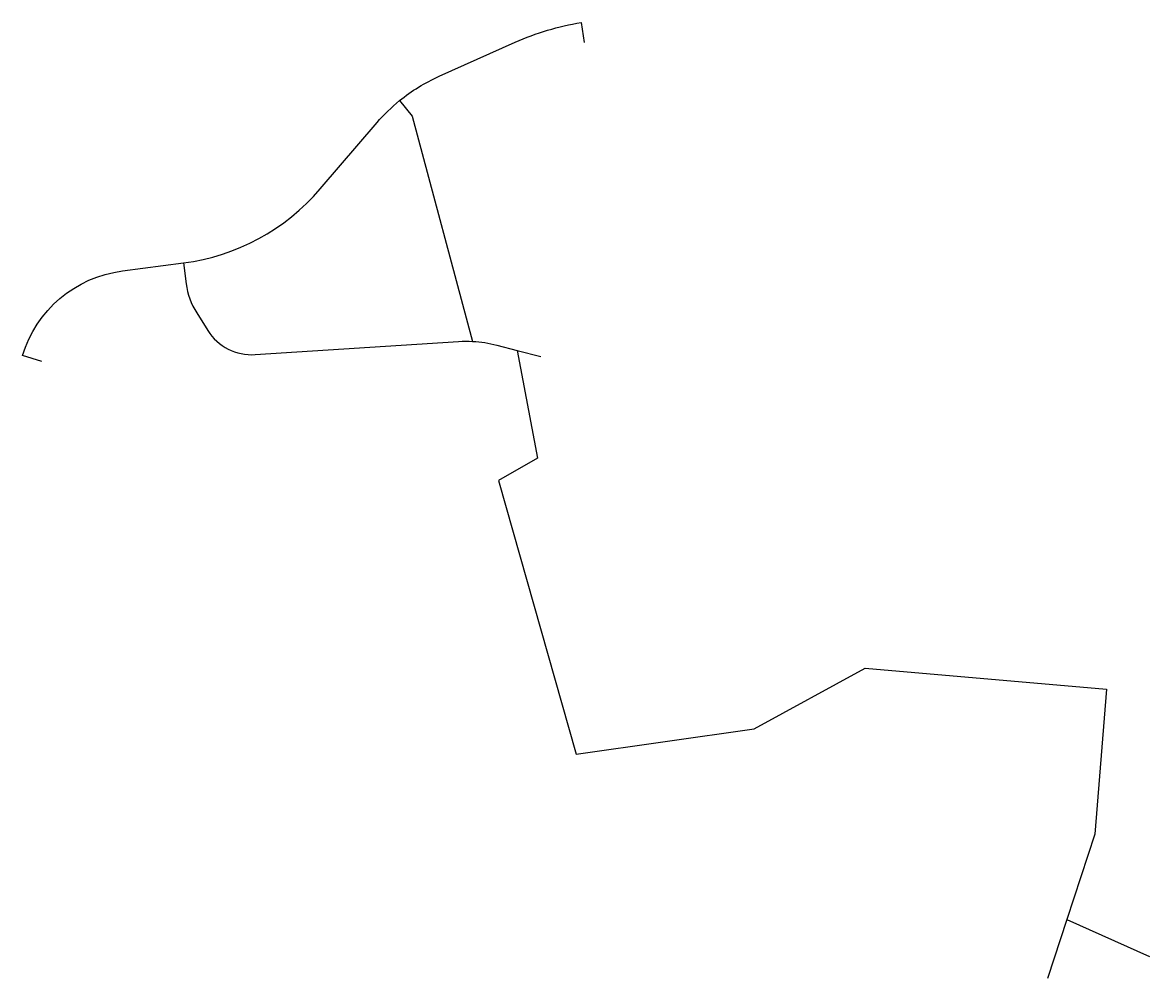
# Model space of a CAD drawing. Header units: feet. Extents: x 6074178 to 6075580, y 1928622 to 1929812.
import ezdxf

# ---------------------------------------------------------------- set-up
doc = ezdxf.new("R2010")
doc.units = ezdxf.units.FT

msp = doc.modelspace()

# ---------------------------------------------------------------- linework, layer by layer
for points in [[(6074201.714, 1929390.126), (6074177.77576, 1929397.33439, -0.2954621714), (6074302.08584, 1929502.83473), (6074378.00818, 1929512.69532, 0.1854894892), (6074548.33881, 1929604.85679), (6074619.03645, 1929687.43832, -0.0445838822), (6074647.04684, 1929714.79904, -0.0660608078), (6074696.31209, 1929745.18218), (6074791.05207, 1929787.56969, -0.0650687535), (6074872.99117, 1929812.08766), (6074876.99358, 1929787.41013)], [(6074378.00818, 1929512.69532), (6074381.36073, 1929486.88212, 0.1090210769), (6074394.52708, 1929450.39861), (6074408.22315, 1929428.72311, 0.2746049971), (6074467.37678, 1929398.58012), (6074720.34601, 1929414.97585, -0.0294063614), (6074737.97427, 1929415.08034, -0.0510041369), (6074768.13242, 1929410.37455), (6074793.46419, 1929403.72494), (6074822.86801, 1929396.00642)]]:
    msp.add_lwpolyline(points, format="xyb")
for points in [[(6074647.04684, 1929714.79904), (6074662.85509, 1929695.43156)], [(6074662.85509, 1929695.43156), (6074737.97473, 1929415.08125)], [(6074793.46419, 1929403.72494), (6074818.56448, 1929269.67465), (6074770.05445, 1929241.87708), (6074866.94763, 1928901.16676), (6075088.54691, 1928932.68857), (6075226.69675, 1929007.94949), (6075526.83127, 1928981.93304), (6075512.5518, 1928801.55737), (6075477.48008, 1928695.0428), (6075453.3327, 1928621.70598)], [(6075477.48008, 1928695.0428), (6075580.37344, 1928649.15998)]]:
    msp.add_lwpolyline(points)

doc.saveas('drawing.dxf')
